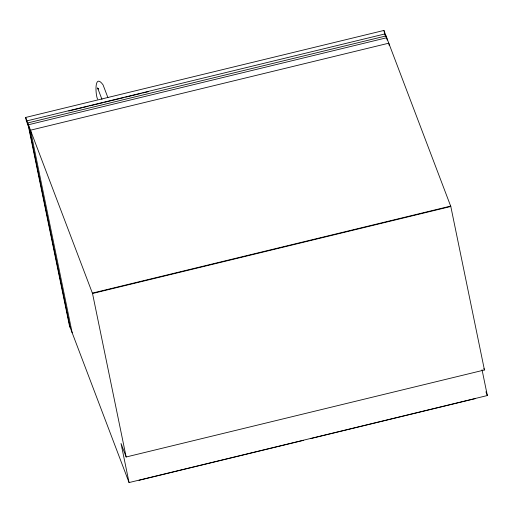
<?xml version="1.0" encoding="UTF-8"?>
<svg xmlns="http://www.w3.org/2000/svg" width="513" height="513" viewBox="0 0 513 513"><rect width="100%" height="100%" fill="white"/><g stroke="black" fill="none" stroke-linecap="round" stroke-linejoin="round"><path stroke-width="0.77" d="M28.465 126.499L26.381 121.01L25.65 117.458L383.936 30.44L450.805 206.482L484.445 369.982L126.16 456.993L121.023 443.463L129.064 482.56L487.35 395.542L482.04 369.738M26.381 121.01L384.667 33.993L385.449 36.051M68.774 111L82.016 107.781M83.574 107.403L88.242 106.268M89.801 105.89L103.042 102.677M104.594 102.299L124.063 97.573M125.621 97.194L141.197 93.411M142.755 93.033L148.206 91.705M92.372 293.109L450.658 206.091M25.65 117.458L92.52 293.494L450.805 206.482M138.997 480.309L303.44 440.372M310.82 438.577L475.269 398.639M98.086 88.672L97.412 87.954L98.227 89.102L97.727 88.249L101.972 99.413M483.906 368.552L484.445 369.982M485.926 391.797L487.35 395.542M107.897 97.585L103.055 84.857C93.905 72.25 95.514 95.771 97.617 99.124M129.064 482.56L69.422 325.537L27.734 122.947L386.02 35.929L386.315 37.353M389.258 45.529L388.777 43.188L30.491 130.199L72.173 332.796M387.193 40.091L386.706 37.744L28.427 124.762L70.108 327.352M383.936 30.44L384.667 33.993M92.52 293.494L126.16 456.993"/></g></svg>
